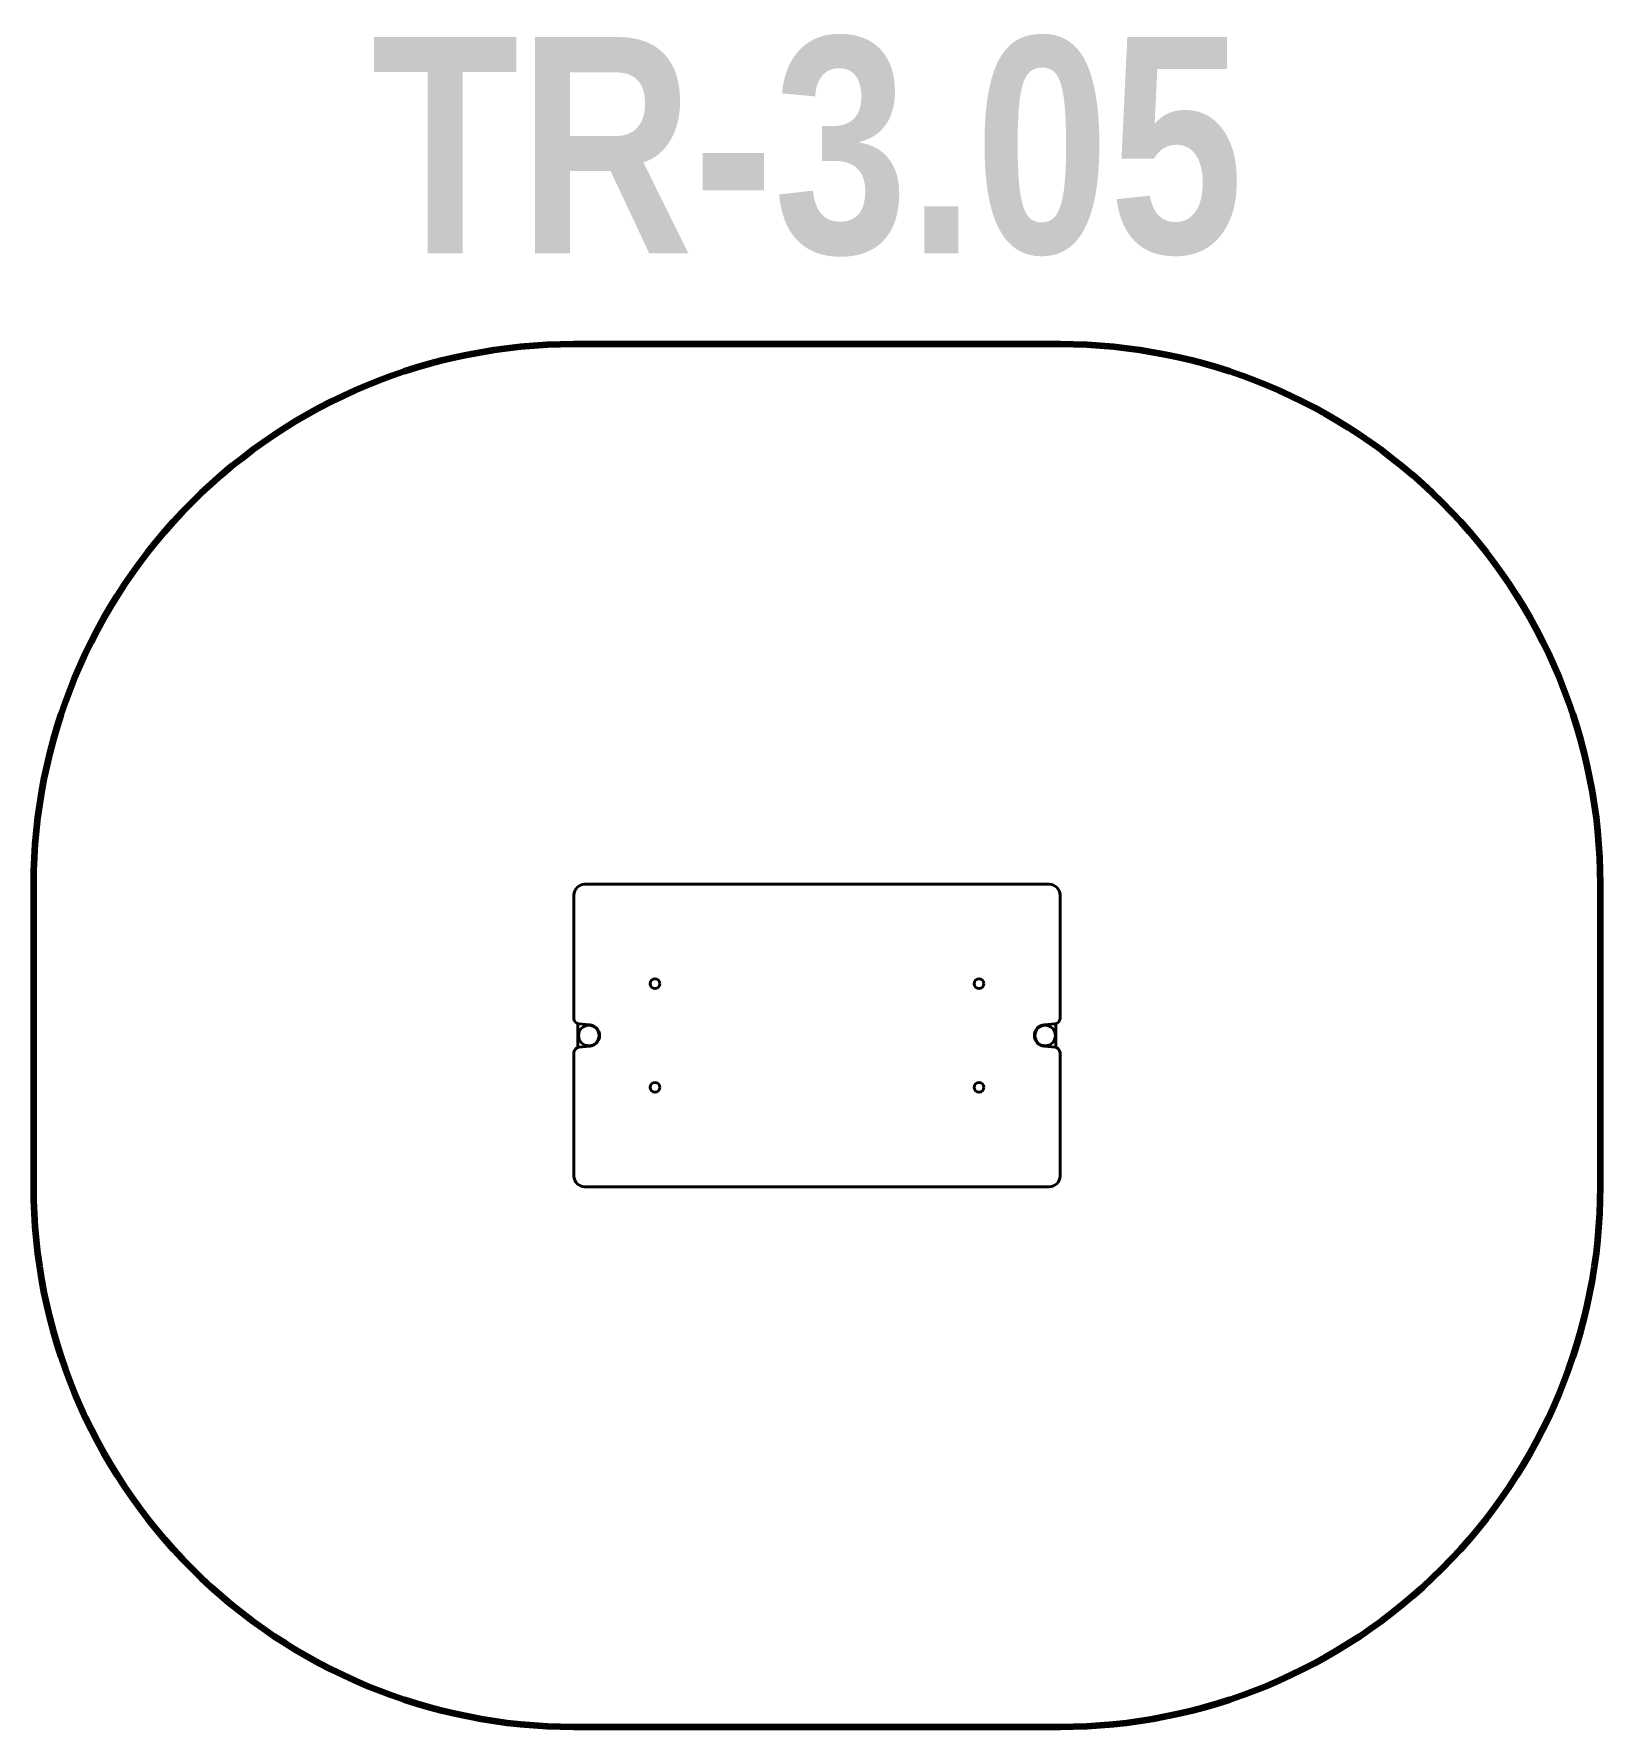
# Model space of a CAD drawing. Header units: millimetres. Extents: x 185861 to 188761, y 867 to 4001.
import ezdxf

# ---------------------------------------------------------------- set-up
doc = ezdxf.new("R2010")
doc.units = ezdxf.units.MM
doc.layers.add('DiKom', color=7, linetype='Continuous')
doc.styles.add('style1', font='arialbd.ttf', dxfattribs={"width": 0.8})

msp = doc.modelspace()

# ---------------------------------------------------------------- linework, layer by layer
at = {"layer": 'DiKom', "color": 7, "linetype": 'Continuous', "lineweight": 40}
for p, q in [((187741.1, 2427.1), (186881.1, 2427.1)), ((186861.1, 2407.1), (186861.1, 2178.7)), ((187761.1, 2178.7), (187761.1, 2407.1)), ((186868.6, 2169.1), (186868.6, 2125.1)), ((186870.3, 2168.8), (186890.4, 2167)), ((187731.9, 2167), (187752, 2168.8)), ((187753.6, 2169.1), (187753.6, 2125.1)), ((186861.1, 2115.4), (186861.1, 1887.1)), ((186890.4, 2127.2), (186870.3, 2125.4)), ((187752, 2125.4), (187731.9, 2127.2)), ((187761.1, 1887.1), (187761.1, 2115.4)), ((186881.1, 1867.1), (187741.1, 1867.1))]:
    msp.add_line(p, q, dxfattribs=at)
at = {"layer": 'DiKom', "color": 3, "lineweight": 200}
msp.add_lwpolyline([(185861.1, 1867.1), (185861.1, 2427.1, -0.414214), (186861.1, 3427.1), (187761.1, 3427.1, -0.414214), (188761.1, 2427.1), (188761.1, 1867.1, -0.414214), (187761.1, 867.1), (186861.1, 867.1, -0.414214)], format="xyb", close=True, dxfattribs=at)
at = {"layer": 'DiKom', "color": 7, "linetype": 'Continuous', "lineweight": 40}
for centre, radius in [((187011.1, 2243.1), 9), ((187611.1, 2243.1), 9), ((186888.6, 2147.1), 19), ((187733.6, 2147.1), 19), ((187011.1, 2051.1), 9), ((187611.1, 2051.1), 9)]:
    msp.add_circle(centre, radius, dxfattribs=at)
for centre, radius, start, end in [((186881.1, 2407.1), 20, 90, 180), ((187741.1, 2407.1), 20, 0, 90), ((186871.1, 2178.7), 10, 180, 265), ((186888.6, 2147.1), 20, 275, 85), ((187733.6, 2147.1), 20, 95, 265), ((187751.1, 2178.7), 10, 275, 0), ((186871.1, 2115.4), 10, 95, 180), ((187751.1, 2115.4), 10, 0, 85), ((186881.1, 1887.1), 20, 180, 270), ((187741.1, 1887.1), 20, 270, 0)]:
    msp.add_arc(centre, radius, start, end, dxfattribs=at)

# ---------------------------------------------------------------- texts
at = {"layer": 'DiKom', "insert": (186486.2, 3995.1), "char_height": 400, "attachment_point": 1, "style": 'style1'}
msp.add_mtext_dynamic_manual_height_columns('TR-3.05', width=2593.765, gutter_width=2.15, heights=[0], dxfattribs=at)

doc.saveas('drawing.dxf')
